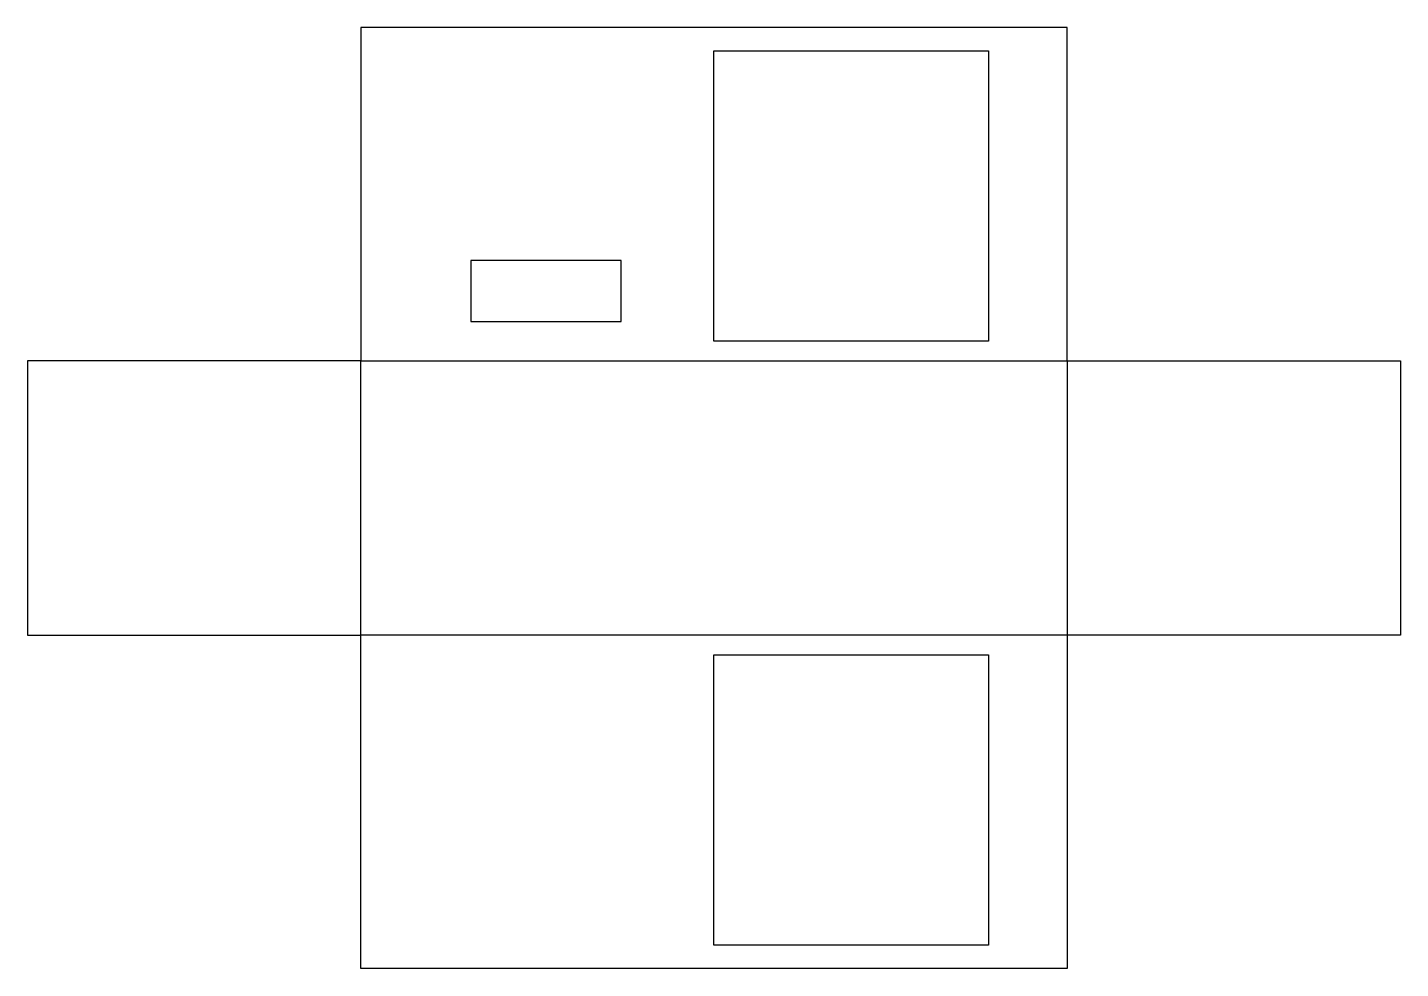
# Model space of a CAD drawing. Header units: millimetres. Extents: x -148 to 202, y -106 to 134.
import ezdxf

# ---------------------------------------------------------------- set-up
doc = ezdxf.new("R2010")
doc.units = ezdxf.units.MM
doc.layers.get('0').update_dxf_attribs({"linetype": 'CONTINUOUS'})

msp = doc.modelspace()

# ---------------------------------------------------------------- linework, layer by layer
for p, q in [((117.1, 133.52), (-62.9, 133.52)), ((-62.9, 133.52), (-62.9, 48.52)), ((117.1, 48.52), (117.1, 133.52)), ((-62.9, 48.52), (-147.9, 48.52)), ((-147.9, 48.52), (-147.9, -21.48)), ((117.1, 48.52), (202.1, 48.52)), ((202.1, 48.52), (202.1, -21.48)), ((-147.9, -21.48), (-62.9, -21.48)), ((-62.9, -106.48), (-62.9, -21.48)), ((117.1, -21.48), (117.1, -106.48)), ((202.1, -21.48), (117.1, -21.48)), ((117.1, -106.48), (-62.9, -106.48))]:
    msp.add_line(p, q)
for points in [[(27.1, 127.52), (97.1, 127.52), (97.1, 53.52), (27.1, 53.52)], [(-34.88, 58.52), (3.4, 58.52), (3.4, 74.06), (-34.88, 74.06)], [(-62.9, 48.52), (117.1, 48.52), (117.1, -21.48), (-62.9, -21.48)], [(27.1, -100.48), (27.1, -26.48), (97.1, -26.48), (97.1, -100.48)]]:
    msp.add_lwpolyline(points, close=True)

doc.saveas('drawing.dxf')
